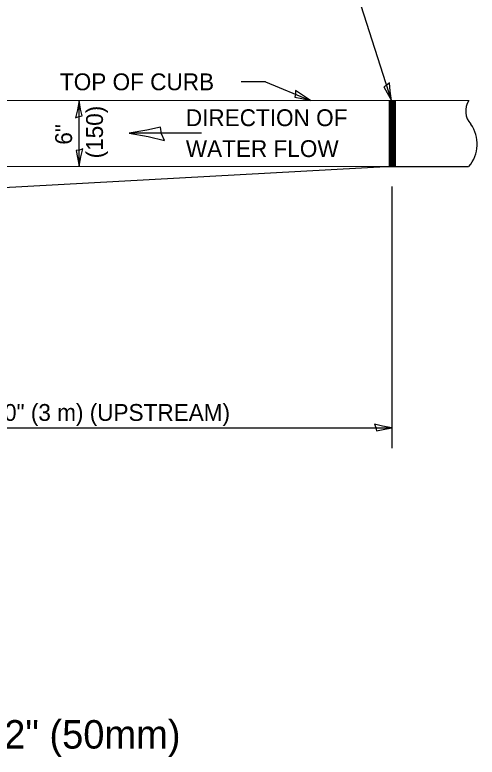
# Model space of a CAD drawing. Extents: x 99512 to 100192, y 99869 to 100309.
# Drawn here: x 99695.8 to 99761.6, y 100092.7 to 100198.5 of the extents above; entities that cross this region are included whole.
import ezdxf

# ---------------------------------------------------------------- set-up
doc = ezdxf.new("R2010")
doc.units = 0
for name, color, linetype in [('Design_EX_Roadway Dimensions', 7, 'Continuous'), ('Design_PR_Back of Gutter or Curb line', 7, 'Continuous'), ('Design_PR_Roadway Dimensions', 7, 'Continuous'), ('Design_PR_Roadway Notes', 7, 'Continuous'), ('Level 43', 7, 'Continuous'), ('Level 46', 7, 'Continuous'), ('Stage_Construction Traffic Control', 7, 'Continuous')]:
    doc.layers.add(name, color=color, linetype=linetype)

msp = doc.modelspace()

# ---------------------------------------------------------------- linework, layer by layer
at = {"layer": 'Design_PR_Back of Gutter or Curb line'}
for p, q in [((99585.66, 100186.36), (99760.41, 100186.25)), ((99749.45, 100176.86), (99685.61, 100173.33)), ((99748.41, 100176.87), (99760.37, 100176.87))]:
    msp.add_line(p, q, dxfattribs=at)
for centre, radius, start, end in [((99762.6, 100184.74), 2.66, 145.6045, 223.7643), ((99756.63, 100180.07), 4.95, 319.709, 34.9896)]:
    msp.add_arc(centre, radius, start, end, dxfattribs=at)
at = {"layer": 'Design_PR_Roadway Notes'}
for p, q in [((99749.38, 100186.24), (99743.57, 100204.5)), ((99731.44, 100188.91), (99728, 100188.91)), ((99731.44, 100188.91), (99737.85, 100186.26)), ((99722.33, 100181.61), (99712.08, 100181.61))]:
    msp.add_line(p, q, dxfattribs=at)
for points in [[(99749.12, 100188.78), (99748.72, 100188.44), (99748.31, 100188.23), (99748.79, 100187.37), (99749.38, 100186.24), (99749.2, 100187.58)], [(99735.74, 100187.7), (99735.75, 100187.18), (99735.64, 100186.72), (99736.61, 100186.54), (99737.85, 100186.26), (99736.71, 100187)], [(99717.08, 100180.57), (99716.67, 100181.53), (99716.51, 100182.45), (99714.58, 100182.05), (99712.08, 100181.61), (99714.74, 100181.13)]]:
    msp.add_lwpolyline(points, close=True, dxfattribs=at)
at = {"layer": 'Level 43'}
for p, q in [((99704.93, 100176.9), (99704.93, 100186.28)), ((99749.46, 100173.99), (99749.46, 100136.74)), ((99673, 100139.62), (99749.46, 100139.62))]:
    msp.add_line(p, q, dxfattribs=at)
for points in [[(99704.41, 100183.78), (99704.89, 100183.99), (99705.35, 100184.06), (99705.15, 100185.03), (99704.93, 100186.28), (99704.69, 100184.95)], [(99705.46, 100179.4), (99704.98, 100179.19), (99704.51, 100179.12), (99704.72, 100178.15), (99704.93, 100176.9), (99705.18, 100178.23)], [(99746.97, 100140.15), (99747.17, 100139.67), (99747.25, 100139.21), (99748.21, 100139.41), (99749.46, 100139.62), (99748.13, 100139.87)]]:
    msp.add_lwpolyline(points, close=True, dxfattribs=at)
at = {"layer": 'Level 46'}
msp.add_line((99685.53, 100176.91), (99760.37, 100176.87), dxfattribs=at)
at = {"layer": 'Stage_Construction Traffic Control'}
for p, q in [((99749.04, 100186.25), (99749.04, 100176.87)), ((99749.05, 100186.25), (99749.05, 100176.87)), ((99749.07, 100186.25), (99749.07, 100176.87)), ((99749.09, 100186.25), (99749.09, 100176.87)), ((99749.1, 100186.25), (99749.1, 100176.87)), ((99749.12, 100186.25), (99749.12, 100176.87)), ((99749.14, 100186.25), (99749.14, 100176.87)), ((99749.16, 100186.25), (99749.16, 100176.87)), ((99749.17, 100186.25), (99749.17, 100176.87)), ((99749.19, 100186.25), (99749.19, 100176.87)), ((99749.21, 100186.25), (99749.21, 100176.87)), ((99749.22, 100186.25), (99749.22, 100176.87)), ((99749.24, 100186.25), (99749.24, 100176.87)), ((99749.26, 100186.25), (99749.26, 100176.87)), ((99749.28, 100186.25), (99749.28, 100176.87)), ((99749.29, 100186.25), (99749.29, 100176.87)), ((99749.31, 100186.25), (99749.31, 100176.87)), ((99749.33, 100186.25), (99749.33, 100176.87)), ((99749.34, 100186.25), (99749.34, 100176.87)), ((99749.36, 100186.25), (99749.36, 100176.87)), ((99749.38, 100186.25), (99749.38, 100176.87)), ((99749.4, 100186.25), (99749.4, 100176.87)), ((99749.41, 100186.25), (99749.41, 100176.87)), ((99749.43, 100186.25), (99749.43, 100176.87)), ((99749.45, 100186.25), (99749.45, 100176.87)), ((99749.46, 100186.25), (99749.46, 100176.87)), ((99749.48, 100186.25), (99749.48, 100176.87)), ((99749.5, 100186.25), (99749.5, 100176.87)), ((99749.52, 100186.25), (99749.52, 100176.87)), ((99749.53, 100186.25), (99749.53, 100176.87)), ((99749.55, 100186.25), (99749.55, 100176.87)), ((99749.57, 100186.25), (99749.57, 100176.87)), ((99749.58, 100186.25), (99749.58, 100176.87)), ((99749.6, 100186.25), (99749.6, 100176.87)), ((99749.62, 100186.25), (99749.62, 100176.87)), ((99749.64, 100186.25), (99749.64, 100176.87)), ((99749.65, 100186.25), (99749.65, 100176.87)), ((99749.67, 100186.25), (99749.67, 100176.87)), ((99749.69, 100186.25), (99749.69, 100176.87)), ((99749.7, 100186.25), (99749.7, 100176.87)), ((99749.72, 100186.25), (99749.72, 100176.87)), ((99749.74, 100186.25), (99749.74, 100176.87)), ((99749.76, 100186.25), (99749.76, 100176.87)), ((99749.77, 100186.25), (99749.77, 100176.87)), ((99749.79, 100186.25), (99749.79, 100176.87)), ((99749.81, 100186.25), (99749.81, 100176.87)), ((99749.82, 100186.25), (99749.82, 100176.87)), ((99749.84, 100186.25), (99749.84, 100176.87)), ((99749.86, 100186.25), (99749.86, 100176.87)), ((99749.88, 100186.25), (99749.88, 100176.87)), ((99749.89, 100186.25), (99749.89, 100176.87))]:
    msp.add_line(p, q, dxfattribs=at)

# ---------------------------------------------------------------- texts
at = {"layer": 'Design_EX_Roadway Dimensions'}
msp.add_text('GUTTER DEPRESSION 2" (50mm)', height=4.05, dxfattribs=at).set_placement((99633.49, 100093.96))
at = {"layer": 'Design_PR_Roadway Dimensions'}
for s, p in [('(150)', (99708.33, 100178.02)), ('6"', (99703.93, 100179.97))]:
    msp.add_text(s, height=2.4, rotation=90, dxfattribs=at).set_placement(p)
msp.add_text('10\'-0" (3 m) (UPSTREAM)', height=2.4, dxfattribs=at).set_placement((99689, 100140.63))
at = {"layer": 'Design_PR_Roadway Notes'}
for s, p in [('TOP OF CURB', (99702.21, 100187.72)), ('DIRECTION OF', (99720.12, 100182.61)), ('WATER FLOW', (99720.12, 100178.21))]:
    msp.add_text(s, height=2.4, dxfattribs=at).set_placement(p)

doc.saveas('drawing.dxf')
